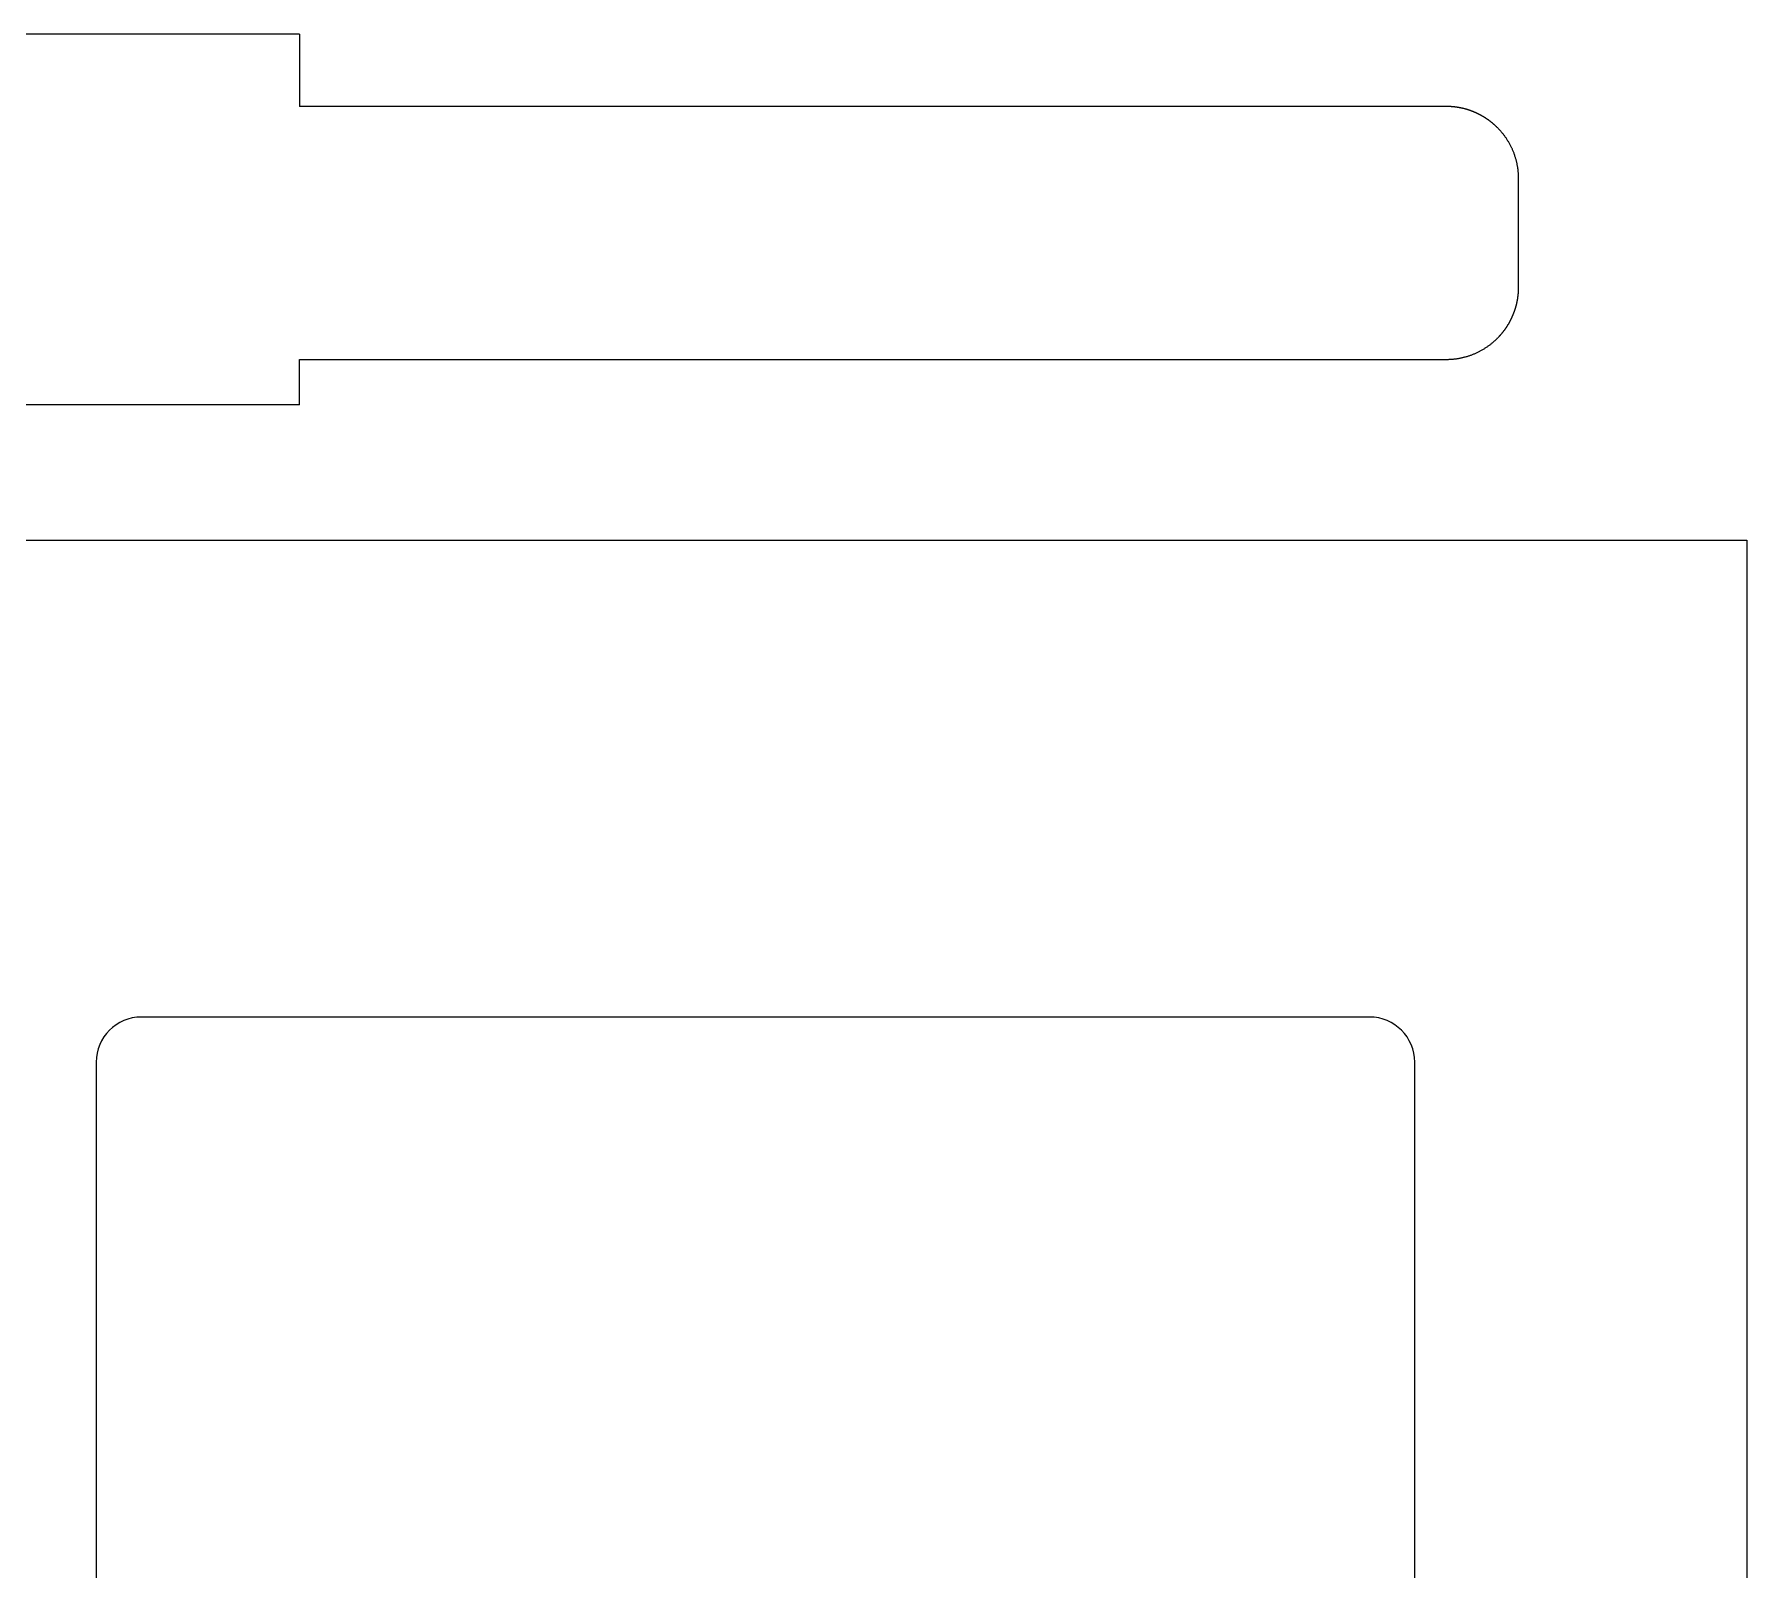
# Model space of a CAD drawing. Header units: millimetres. Extents: x -11 to 340, y -118 to 18.
# Drawn here: x 320.63 to 339.59, y 0.88 to 17.88 of the extents above; entities that cross this region are included whole.
import ezdxf

# ---------------------------------------------------------------- set-up
doc = ezdxf.new("R2010")
doc.units = ezdxf.units.MM
doc.header["$MEASUREMENT"] = 0
doc.layers.add('BLACK', color=7, linetype='CONTINUOUS')

msp = doc.modelspace()

# ---------------------------------------------------------------- linework, layer by layer
at = {"layer": 'BLACK', "linetype": 'Continuous'}
for p, q in [((323.5625, 17.882529), (293.5625, 17.882529)), ((323.5625, 17.882529), (323.5625, 17.082529)), ((336.2625, 17.082529), (323.5625, 17.082529)), ((336.263228, 17.082529), (336.2625, 17.082529)), ((336.267274, 17.082515), (336.263228, 17.082529)), ((336.271314, 17.082481), (336.267274, 17.082515)), ((336.275355, 17.082428), (336.271314, 17.082481)), ((336.279391, 17.082354), (336.275355, 17.082428)), ((336.283428, 17.082261), (336.279391, 17.082354)), ((336.287459, 17.082147), (336.283428, 17.082261)), ((336.29149, 17.082014), (336.287459, 17.082147)), ((336.295515, 17.08186), (336.29149, 17.082014)), ((336.299541, 17.081687), (336.295515, 17.08186)), ((336.303562, 17.081493), (336.299541, 17.081687)), ((336.307582, 17.08128), (336.303562, 17.081493)), ((336.311597, 17.081047), (336.307582, 17.08128)), ((336.315611, 17.080794), (336.311597, 17.081047)), ((336.31962, 17.080521), (336.315611, 17.080794)), ((336.323629, 17.080228), (336.31962, 17.080521)), ((336.327632, 17.079916), (336.323629, 17.080228)), ((336.331634, 17.079583), (336.327632, 17.079916)), ((336.335631, 17.079231), (336.331634, 17.079583)), ((336.339627, 17.078859), (336.335631, 17.079231)), ((336.343617, 17.078467), (336.339627, 17.078859)), ((336.347607, 17.078055), (336.343617, 17.078467)), ((336.35159, 17.077624), (336.347607, 17.078055)), ((336.355573, 17.077173), (336.35159, 17.077624)), ((336.35955, 17.076702), (336.355573, 17.077173)), ((336.363525, 17.076211), (336.35955, 17.076702)), ((336.367495, 17.075701), (336.363525, 17.076211)), ((336.371463, 17.07517), (336.367495, 17.075701)), ((336.375426, 17.074621), (336.371463, 17.07517)), ((336.379386, 17.074051), (336.375426, 17.074621)), ((336.383341, 17.073462), (336.379386, 17.074051)), ((336.387294, 17.072853), (336.383341, 17.073462)), ((336.391241, 17.072225), (336.387294, 17.072853)), ((336.395186, 17.071576), (336.391241, 17.072225)), ((336.399125, 17.070909), (336.395186, 17.071576)), ((336.403062, 17.070221), (336.399125, 17.070909)), ((336.406992, 17.069514), (336.403062, 17.070221)), ((336.41092, 17.068787), (336.406992, 17.069514)), ((336.414842, 17.068042), (336.41092, 17.068787)), ((336.418762, 17.067276), (336.414842, 17.068042)), ((336.422674, 17.066491), (336.418762, 17.067276)), ((336.426585, 17.065686), (336.422674, 17.066491)), ((336.430489, 17.064862), (336.426585, 17.065686)), ((336.43439, 17.064018), (336.430489, 17.064862)), ((336.438284, 17.063155), (336.43439, 17.064018)), ((336.442176, 17.062272), (336.438284, 17.063155)), ((336.446061, 17.06137), (336.442176, 17.062272)), ((336.449943, 17.060449), (336.446061, 17.06137)), ((336.453818, 17.059508), (336.449943, 17.060449)), ((336.45769, 17.058548), (336.453818, 17.059508)), ((336.461554, 17.057568), (336.45769, 17.058548)), ((336.465416, 17.056569), (336.461554, 17.057568)), ((336.46927, 17.055551), (336.465416, 17.056569)), ((336.473121, 17.054514), (336.46927, 17.055551)), ((336.476964, 17.053457), (336.473121, 17.054514)), ((336.480804, 17.052381), (336.476964, 17.053457)), ((336.484636, 17.051286), (336.480804, 17.052381)), ((336.488465, 17.050171), (336.484636, 17.051286)), ((336.492285, 17.049038), (336.488465, 17.050171)), ((336.496102, 17.047885), (336.492285, 17.049038)), ((336.499912, 17.046713), (336.496102, 17.047885)), ((336.503717, 17.045522), (336.499912, 17.046713)), ((336.507514, 17.044312), (336.503717, 17.045522)), ((336.511307, 17.043082), (336.507514, 17.044312)), ((336.515092, 17.041834), (336.511307, 17.043082)), ((336.518873, 17.040567), (336.515092, 17.041834)), ((336.522645, 17.039281), (336.518873, 17.040567)), ((336.526413, 17.037975), (336.522645, 17.039281)), ((336.530173, 17.036651), (336.526413, 17.037975)), ((336.533928, 17.035308), (336.530173, 17.036651)), ((336.537674, 17.033946), (336.533928, 17.035308)), ((336.541416, 17.032565), (336.537674, 17.033946)), ((336.545148, 17.031165), (336.541416, 17.032565)), ((336.548876, 17.029747), (336.545148, 17.031165)), ((336.552595, 17.02831), (336.548876, 17.029747)), ((336.556309, 17.026853), (336.552595, 17.02831)), ((336.560014, 17.025379), (336.556309, 17.026853)), ((336.563713, 17.023885), (336.560014, 17.025379)), ((336.567404, 17.022373), (336.563713, 17.023885)), ((336.571088, 17.020842), (336.567404, 17.022373)), ((336.574764, 17.019293), (336.571088, 17.020842)), ((336.578434, 17.017725), (336.574764, 17.019293)), ((336.582094, 17.016139), (336.578434, 17.017725)), ((336.585749, 17.014534), (336.582094, 17.016139)), ((336.589394, 17.012911), (336.585749, 17.014534)), ((336.593032, 17.011269), (336.589394, 17.012911)), ((336.596661, 17.009609), (336.593032, 17.011269)), ((336.600284, 17.007931), (336.596661, 17.009609)), ((336.603897, 17.006234), (336.600284, 17.007931)), ((336.607504, 17.004519), (336.603897, 17.006234)), ((336.6111, 17.002786), (336.607504, 17.004519)), ((336.61469, 17.001034), (336.6111, 17.002786)), ((336.61827, 16.999265), (336.61469, 17.001034)), ((336.621842, 16.997477), (336.61827, 16.999265)), ((336.625405, 16.995672), (336.621842, 16.997477)), ((336.62896, 16.993848), (336.625405, 16.995672)), ((336.632505, 16.992007), (336.62896, 16.993848)), ((336.636043, 16.990147), (336.632505, 16.992007)), ((336.63957, 16.98827), (336.636043, 16.990147)), ((336.64309, 16.986374), (336.63957, 16.98827)), ((336.646598, 16.984461), (336.64309, 16.986374)), ((336.6501, 16.98253), (336.646598, 16.984461)), ((336.65359, 16.980581), (336.6501, 16.98253)), ((336.657072, 16.978615), (336.65359, 16.980581)), ((336.660544, 16.976631), (336.657072, 16.978615)), ((336.664007, 16.974629), (336.660544, 16.976631)), ((336.667459, 16.972611), (336.664007, 16.974629)), ((336.670903, 16.970574), (336.667459, 16.972611)), ((336.674335, 16.968521), (336.670903, 16.970574)), ((336.677759, 16.966449), (336.674335, 16.968521)), ((336.681172, 16.964361), (336.677759, 16.966449)), ((336.684575, 16.962255), (336.681172, 16.964361)), ((336.687968, 16.960132), (336.684575, 16.962255)), ((336.691351, 16.957991), (336.687968, 16.960132)), ((336.694722, 16.955834), (336.691351, 16.957991)), ((336.698084, 16.95366), (336.694722, 16.955834)), ((336.701435, 16.951469), (336.698084, 16.95366)), ((336.704776, 16.94926), (336.701435, 16.951469)), ((336.708105, 16.947035), (336.704776, 16.94926)), ((336.711424, 16.944793), (336.708105, 16.947035)), ((336.714732, 16.942535), (336.711424, 16.944793)), ((336.718029, 16.940259), (336.714732, 16.942535)), ((336.721314, 16.937967), (336.718029, 16.940259)), ((336.724589, 16.935658), (336.721314, 16.937967)), ((336.727852, 16.933333), (336.724589, 16.935658)), ((336.731104, 16.930991), (336.727852, 16.933333)), ((336.734344, 16.928633), (336.731104, 16.930991)), ((336.737573, 16.926259), (336.734344, 16.928633)), ((336.74079, 16.923868), (336.737573, 16.926259)), ((336.743996, 16.921461), (336.74079, 16.923868)), ((336.747189, 16.919039), (336.743996, 16.921461)), ((336.750371, 16.916599), (336.747189, 16.919039)), ((336.753541, 16.914144), (336.750371, 16.916599)), ((336.756699, 16.911673), (336.753541, 16.914144)), ((336.759844, 16.909186), (336.756699, 16.911673)), ((336.762977, 16.906683), (336.759844, 16.909186)), ((336.766098, 16.904165), (336.762977, 16.906683)), ((336.769207, 16.901631), (336.766098, 16.904165)), ((336.772302, 16.899081), (336.769207, 16.901631)), ((336.775386, 16.896515), (336.772302, 16.899081)), ((336.778456, 16.893935), (336.775386, 16.896515)), ((336.781514, 16.891338), (336.778456, 16.893935)), ((336.784559, 16.888727), (336.781514, 16.891338)), ((336.787592, 16.8861), (336.784559, 16.888727)), ((336.79061, 16.883458), (336.787592, 16.8861)), ((336.793616, 16.880801), (336.79061, 16.883458)), ((336.796609, 16.878129), (336.793616, 16.880801)), ((336.799589, 16.875442), (336.796609, 16.878129)), ((336.802555, 16.87274), (336.799589, 16.875442)), ((336.805507, 16.870023), (336.802555, 16.87274)), ((336.808446, 16.867292), (336.805507, 16.870023)), ((336.811372, 16.864546), (336.808446, 16.867292)), ((336.814284, 16.861785), (336.811372, 16.864546)), ((336.817182, 16.85901), (336.814284, 16.861785)), ((336.820066, 16.85622), (336.817182, 16.85901)), ((336.822936, 16.853416), (336.820066, 16.85622)), ((336.825792, 16.850598), (336.822936, 16.853416)), ((336.831462, 16.844919), (336.825792, 16.850598)), ((336.837075, 16.839184), (336.831462, 16.844919)), ((336.842631, 16.833393), (336.837075, 16.839184)), ((336.848128, 16.827548), (336.842631, 16.833393)), ((336.853566, 16.821648), (336.848128, 16.827548)), ((336.858945, 16.815695), (336.853566, 16.821648)), ((336.864264, 16.809689), (336.858945, 16.815695)), ((336.869522, 16.803631), (336.864264, 16.809689)), ((336.874719, 16.797522), (336.869522, 16.803631)), ((336.879854, 16.791361), (336.874719, 16.797522)), ((336.884926, 16.785151), (336.879854, 16.791361)), ((336.889936, 16.778891), (336.884926, 16.785151)), ((336.894882, 16.772583), (336.889936, 16.778891)), ((336.899765, 16.766227), (336.894882, 16.772583)), ((336.904582, 16.759823), (336.899765, 16.766227)), ((336.909335, 16.753373), (336.904582, 16.759823)), ((336.914022, 16.746877), (336.909335, 16.753373)), ((336.918644, 16.740335), (336.914022, 16.746877)), ((336.923199, 16.73375), (336.918644, 16.740335)), ((336.927687, 16.72712), (336.923199, 16.73375)), ((336.932107, 16.720447), (336.927687, 16.72712)), ((336.93646, 16.713733), (336.932107, 16.720447)), ((336.940744, 16.706976), (336.93646, 16.713733)), ((336.94496, 16.700179), (336.940744, 16.706976)), ((336.949106, 16.693341), (336.94496, 16.700179)), ((336.953183, 16.686464), (336.949106, 16.693341)), ((336.95719, 16.679548), (336.953183, 16.686464)), ((336.961127, 16.672594), (336.95719, 16.679548)), ((336.964993, 16.665603), (336.961127, 16.672594)), ((336.968788, 16.658575), (336.964993, 16.665603)), ((336.972512, 16.651511), (336.968788, 16.658575)), ((336.976164, 16.644411), (336.972512, 16.651511)), ((336.979743, 16.637277), (336.976164, 16.644411)), ((336.983251, 16.63011), (336.979743, 16.637277)), ((336.986685, 16.622909), (336.983251, 16.63011)), ((336.990047, 16.615675), (336.986685, 16.622909)), ((336.993335, 16.60841), (336.990047, 16.615675)), ((336.99655, 16.601113), (336.993335, 16.60841)), ((336.999691, 16.593786), (336.99655, 16.601113)), ((337.002757, 16.586429), (336.999691, 16.593786)), ((337.00575, 16.579043), (337.002757, 16.586429)), ((337.008667, 16.571629), (337.00575, 16.579043)), ((337.01151, 16.564186), (337.008667, 16.571629)), ((337.014278, 16.556716), (337.01151, 16.564186)), ((337.01697, 16.54922), (337.014278, 16.556716)), ((337.019587, 16.541697), (337.01697, 16.54922)), ((337.022128, 16.534149), (337.019587, 16.541697)), ((337.024593, 16.526576), (337.022128, 16.534149)), ((337.026982, 16.51898), (337.024593, 16.526576)), ((337.029294, 16.511359), (337.026982, 16.51898)), ((337.03153, 16.503716), (337.029294, 16.511359)), ((337.033689, 16.49605), (337.03153, 16.503716)), ((337.035772, 16.488362), (337.033689, 16.49605)), ((337.037777, 16.480653), (337.035772, 16.488362)), ((337.039705, 16.472924), (337.037777, 16.480653)), ((337.041556, 16.465174), (337.039705, 16.472924)), ((337.043329, 16.457404), (337.041556, 16.465174)), ((337.045025, 16.449616), (337.043329, 16.457404)), ((337.046643, 16.441809), (337.045025, 16.449616)), ((337.048183, 16.433984), (337.046643, 16.441809)), ((337.049645, 16.426142), (337.048183, 16.433984)), ((337.051029, 16.418282), (337.049645, 16.426142)), ((337.052335, 16.410406), (337.051029, 16.418282)), ((337.053562, 16.402514), (337.052335, 16.410406)), ((337.054711, 16.394607), (337.053562, 16.402514)), ((337.055781, 16.386685), (337.054711, 16.394607)), ((337.056773, 16.378748), (337.055781, 16.386685)), ((337.057686, 16.370796), (337.056773, 16.378748)), ((337.05852, 16.362832), (337.057686, 16.370796)), ((337.059275, 16.354854), (337.05852, 16.362832)), ((337.059951, 16.346863), (337.059275, 16.354854)), ((337.060547, 16.33886), (337.059951, 16.346863)), ((337.061065, 16.330845), (337.060547, 16.33886)), ((337.061503, 16.322819), (337.061065, 16.330845)), ((337.061862, 16.314782), (337.061503, 16.322819)), ((337.062141, 16.306733), (337.061862, 16.314782)), ((337.06234, 16.298675), (337.062141, 16.306733)), ((337.06246, 16.290607), (337.06234, 16.298675)), ((337.0625, 16.282529), (337.06246, 16.290607)), ((337.0625, 15.082529), (337.0625, 16.282529)), ((337.055672, 14.977534), (337.056182, 14.981504)), ((337.056182, 14.981504), (337.056673, 14.985479)), ((337.056673, 14.985479), (337.057144, 14.989456)), ((337.057144, 14.989456), (337.057595, 14.993439)), ((337.057595, 14.993439), (337.058026, 14.997422)), ((337.058026, 14.997422), (337.058438, 15.001412)), ((337.058438, 15.001412), (337.05883, 15.005402)), ((337.05883, 15.005402), (337.059202, 15.009398)), ((337.059202, 15.009398), (337.059554, 15.013395)), ((337.059554, 15.013395), (337.059887, 15.017397)), ((337.059887, 15.017397), (337.060199, 15.0214)), ((337.060199, 15.0214), (337.060492, 15.025409)), ((337.060492, 15.025409), (337.060765, 15.029418)), ((337.060765, 15.029418), (337.061018, 15.033432)), ((337.061018, 15.033432), (337.061251, 15.037447)), ((337.061251, 15.037447), (337.061464, 15.041467)), ((337.061464, 15.041467), (337.061658, 15.045488)), ((337.061658, 15.045488), (337.061831, 15.049514)), ((337.061831, 15.049514), (337.061985, 15.053539)), ((337.061985, 15.053539), (337.062118, 15.05757)), ((337.062118, 15.05757), (337.062232, 15.061601)), ((337.062232, 15.061601), (337.062325, 15.065638)), ((337.062325, 15.065638), (337.062399, 15.069674)), ((337.062399, 15.069674), (337.062452, 15.073715)), ((337.062452, 15.073715), (337.062486, 15.077755)), ((337.062486, 15.077755), (337.0625, 15.081801)), ((337.0625, 15.081801), (337.0625, 15.082529)), ((337.006824, 14.78872), (337.008281, 14.792434)), ((337.008281, 14.792434), (337.009718, 14.796153)), ((337.009718, 14.796153), (337.011136, 14.799881)), ((337.011136, 14.799881), (337.012536, 14.803613)), ((337.012536, 14.803613), (337.013917, 14.807355)), ((337.013917, 14.807355), (337.015279, 14.811101)), ((337.015279, 14.811101), (337.016622, 14.814856)), ((337.016622, 14.814856), (337.017946, 14.818616)), ((337.017946, 14.818616), (337.019252, 14.822384)), ((337.019252, 14.822384), (337.020538, 14.826156)), ((337.020538, 14.826156), (337.021805, 14.829937)), ((337.021805, 14.829937), (337.023053, 14.833722)), ((337.023053, 14.833722), (337.024283, 14.837515)), ((337.024283, 14.837515), (337.025493, 14.841312)), ((337.025493, 14.841312), (337.026684, 14.845117)), ((337.026684, 14.845117), (337.027856, 14.848927)), ((337.027856, 14.848927), (337.029009, 14.852744)), ((337.029009, 14.852744), (337.030142, 14.856564)), ((337.030142, 14.856564), (337.031257, 14.860393)), ((337.031257, 14.860393), (337.032352, 14.864225)), ((337.032352, 14.864225), (337.033428, 14.868065)), ((337.033428, 14.868065), (337.034485, 14.871908)), ((337.034485, 14.871908), (337.035522, 14.875759)), ((337.035522, 14.875759), (337.03654, 14.879613)), ((337.03654, 14.879613), (337.037539, 14.883475)), ((337.037539, 14.883475), (337.038519, 14.887339)), ((337.038519, 14.887339), (337.039479, 14.891211)), ((337.039479, 14.891211), (337.04042, 14.895086)), ((337.04042, 14.895086), (337.041341, 14.898968)), ((337.041341, 14.898968), (337.042243, 14.902853)), ((337.042243, 14.902853), (337.043126, 14.906745)), ((337.043126, 14.906745), (337.043989, 14.910639)), ((337.043989, 14.910639), (337.044833, 14.91454)), ((337.044833, 14.91454), (337.045657, 14.918444)), ((337.045657, 14.918444), (337.046462, 14.922355)), ((337.046462, 14.922355), (337.047247, 14.926267)), ((337.047247, 14.926267), (337.048013, 14.930187)), ((337.048013, 14.930187), (337.048758, 14.934109)), ((337.048758, 14.934109), (337.049485, 14.938037)), ((337.049485, 14.938037), (337.050192, 14.941967)), ((337.050192, 14.941967), (337.05088, 14.945904)), ((337.05088, 14.945904), (337.051547, 14.949843)), ((337.051547, 14.949843), (337.052196, 14.953788)), ((337.052196, 14.953788), (337.052824, 14.957735)), ((337.052824, 14.957735), (337.053433, 14.961688)), ((337.053433, 14.961688), (337.054022, 14.965643)), ((337.054022, 14.965643), (337.054592, 14.969603)), ((337.054592, 14.969603), (337.055141, 14.973566)), ((337.055141, 14.973566), (337.055672, 14.977534)), ((336.89901, 14.59784), (336.901432, 14.601033)), ((336.901432, 14.601033), (336.903839, 14.604239)), ((336.903839, 14.604239), (336.90623, 14.607456)), ((336.90623, 14.607456), (336.908604, 14.610685)), ((336.908604, 14.610685), (336.910962, 14.613925)), ((336.910962, 14.613925), (336.913304, 14.617177)), ((336.913304, 14.617177), (336.915629, 14.62044)), ((336.915629, 14.62044), (336.917938, 14.623715)), ((336.917938, 14.623715), (336.92023, 14.627)), ((336.92023, 14.627), (336.922506, 14.630297)), ((336.922506, 14.630297), (336.924764, 14.633605)), ((336.924764, 14.633605), (336.927006, 14.636924)), ((336.927006, 14.636924), (336.929231, 14.640253)), ((336.929231, 14.640253), (336.93144, 14.643594)), ((336.93144, 14.643594), (336.933631, 14.646945)), ((336.933631, 14.646945), (336.935805, 14.650307)), ((336.935805, 14.650307), (336.937962, 14.653678)), ((336.937962, 14.653678), (336.940103, 14.657061)), ((336.940103, 14.657061), (336.942226, 14.660454)), ((336.942226, 14.660454), (336.944332, 14.663857)), ((336.944332, 14.663857), (336.94642, 14.66727)), ((336.94642, 14.66727), (336.948492, 14.670694)), ((336.948492, 14.670694), (336.950545, 14.674126)), ((336.950545, 14.674126), (336.952582, 14.67757)), ((336.952582, 14.67757), (336.9546, 14.681022)), ((336.9546, 14.681022), (336.956602, 14.684485)), ((336.956602, 14.684485), (336.958586, 14.687957)), ((336.958586, 14.687957), (336.960552, 14.691439)), ((336.960552, 14.691439), (336.962501, 14.694929)), ((336.962501, 14.694929), (336.964432, 14.698431)), ((336.964432, 14.698431), (336.966345, 14.701939)), ((336.966345, 14.701939), (336.968241, 14.705459)), ((336.968241, 14.705459), (336.970118, 14.708986)), ((336.970118, 14.708986), (336.971978, 14.712524)), ((336.971978, 14.712524), (336.973819, 14.716069)), ((336.973819, 14.716069), (336.975643, 14.719624)), ((336.975643, 14.719624), (336.977448, 14.723187)), ((336.977448, 14.723187), (336.979236, 14.726759)), ((336.979236, 14.726759), (336.981005, 14.730339)), ((336.981005, 14.730339), (336.982757, 14.733929)), ((336.982757, 14.733929), (336.98449, 14.737525)), ((336.98449, 14.737525), (336.986205, 14.741132)), ((336.986205, 14.741132), (336.987902, 14.744745)), ((336.987902, 14.744745), (336.98958, 14.748368)), ((336.98958, 14.748368), (336.99124, 14.751997)), ((336.99124, 14.751997), (336.992882, 14.755635)), ((336.992882, 14.755635), (336.994505, 14.75928)), ((336.994505, 14.75928), (336.99611, 14.762935)), ((336.99611, 14.762935), (336.997696, 14.766595)), ((336.997696, 14.766595), (336.999264, 14.770265)), ((336.999264, 14.770265), (337.000813, 14.773941)), ((337.000813, 14.773941), (337.002344, 14.777625)), ((337.002344, 14.777625), (337.003856, 14.781316)), ((337.003856, 14.781316), (337.00535, 14.785015)), ((337.00535, 14.785015), (337.006824, 14.78872)), ((336.693704, 14.408569), (336.700418, 14.412922)), ((336.700418, 14.412922), (336.707091, 14.417342)), ((336.707091, 14.417342), (336.713721, 14.42183)), ((336.713721, 14.42183), (336.720306, 14.426385)), ((336.720306, 14.426385), (336.726848, 14.431007)), ((336.726848, 14.431007), (336.733344, 14.435694)), ((336.733344, 14.435694), (336.739794, 14.440447)), ((336.739794, 14.440447), (336.746198, 14.445264)), ((336.746198, 14.445264), (336.752554, 14.450147)), ((336.752554, 14.450147), (336.758862, 14.455093)), ((336.758862, 14.455093), (336.765122, 14.460103)), ((336.765122, 14.460103), (336.771332, 14.465175)), ((336.771332, 14.465175), (336.777493, 14.47031)), ((336.777493, 14.47031), (336.783602, 14.475507)), ((336.783602, 14.475507), (336.78966, 14.480765)), ((336.78966, 14.480765), (336.795666, 14.486084)), ((336.795666, 14.486084), (336.801619, 14.491463)), ((336.801619, 14.491463), (336.807519, 14.496901)), ((336.807519, 14.496901), (336.813364, 14.502398)), ((336.813364, 14.502398), (336.819155, 14.507954)), ((336.819155, 14.507954), (336.82489, 14.513567)), ((336.82489, 14.513567), (336.830569, 14.519237)), ((336.830569, 14.519237), (336.833387, 14.522093)), ((336.833387, 14.522093), (336.836191, 14.524963)), ((336.836191, 14.524963), (336.838981, 14.527847)), ((336.838981, 14.527847), (336.841756, 14.530745)), ((336.841756, 14.530745), (336.844517, 14.533657)), ((336.844517, 14.533657), (336.847263, 14.536583)), ((336.847263, 14.536583), (336.849994, 14.539522)), ((336.849994, 14.539522), (336.852711, 14.542474)), ((336.852711, 14.542474), (336.855413, 14.54544)), ((336.855413, 14.54544), (336.8581, 14.54842)), ((336.8581, 14.54842), (336.860772, 14.551413)), ((336.860772, 14.551413), (336.863429, 14.554419)), ((336.863429, 14.554419), (336.866071, 14.557437)), ((336.866071, 14.557437), (336.868698, 14.56047)), ((336.868698, 14.56047), (336.871309, 14.563515)), ((336.871309, 14.563515), (336.873906, 14.566573)), ((336.873906, 14.566573), (336.876486, 14.569643)), ((336.876486, 14.569643), (336.879052, 14.572727)), ((336.879052, 14.572727), (336.881602, 14.575822)), ((336.881602, 14.575822), (336.884136, 14.578931)), ((336.884136, 14.578931), (336.886654, 14.582052)), ((336.886654, 14.582052), (336.889157, 14.585185)), ((336.889157, 14.585185), (336.891644, 14.58833)), ((336.891644, 14.58833), (336.894115, 14.591488)), ((336.894115, 14.591488), (336.89657, 14.594658)), ((336.89657, 14.594658), (336.89901, 14.59784)), ((323.5625, 14.282529), (336.2625, 14.282529)), ((323.5625, 13.78), (323.5625, 14.282529)), ((336.2625, 14.282529), (336.270578, 14.282569)), ((336.270578, 14.282569), (336.278646, 14.282689)), ((336.278646, 14.282689), (336.286704, 14.282888)), ((336.286704, 14.282888), (336.294753, 14.283167)), ((336.294753, 14.283167), (336.30279, 14.283526)), ((336.30279, 14.283526), (336.310816, 14.283964)), ((336.310816, 14.283964), (336.318831, 14.284482)), ((336.318831, 14.284482), (336.326834, 14.285078)), ((336.326834, 14.285078), (336.334825, 14.285754)), ((336.334825, 14.285754), (336.342803, 14.286509)), ((336.342803, 14.286509), (336.350767, 14.287343)), ((336.350767, 14.287343), (336.358719, 14.288256)), ((336.358719, 14.288256), (336.366656, 14.289248)), ((336.366656, 14.289248), (336.374578, 14.290318)), ((336.374578, 14.290318), (336.382485, 14.291467)), ((336.382485, 14.291467), (336.390377, 14.292694)), ((336.390377, 14.292694), (336.398253, 14.294)), ((336.398253, 14.294), (336.406113, 14.295384)), ((336.406113, 14.295384), (336.413955, 14.296846)), ((336.413955, 14.296846), (336.42178, 14.298386)), ((336.42178, 14.298386), (336.429587, 14.300004)), ((336.429587, 14.300004), (336.437375, 14.3017)), ((336.437375, 14.3017), (336.445145, 14.303473)), ((336.445145, 14.303473), (336.452895, 14.305324)), ((336.452895, 14.305324), (336.460624, 14.307252)), ((336.460624, 14.307252), (336.468333, 14.309257)), ((336.468333, 14.309257), (336.476021, 14.31134)), ((336.476021, 14.31134), (336.483687, 14.313499)), ((336.483687, 14.313499), (336.49133, 14.315735)), ((336.49133, 14.315735), (336.498951, 14.318047)), ((336.498951, 14.318047), (336.506547, 14.320436)), ((336.506547, 14.320436), (336.51412, 14.322901)), ((336.51412, 14.322901), (336.521668, 14.325442)), ((336.521668, 14.325442), (336.529191, 14.328059)), ((336.529191, 14.328059), (336.536687, 14.330751)), ((336.536687, 14.330751), (336.544157, 14.333519)), ((336.544157, 14.333519), (336.5516, 14.336362)), ((336.5516, 14.336362), (336.559014, 14.339279)), ((336.559014, 14.339279), (336.5664, 14.342272)), ((336.5664, 14.342272), (336.573757, 14.345338)), ((336.573757, 14.345338), (336.581084, 14.348479)), ((336.581084, 14.348479), (336.588381, 14.351694)), ((336.588381, 14.351694), (336.595646, 14.354982)), ((336.595646, 14.354982), (336.60288, 14.358344)), ((336.60288, 14.358344), (336.610081, 14.361778)), ((336.610081, 14.361778), (336.617248, 14.365286)), ((336.617248, 14.365286), (336.624382, 14.368865)), ((336.624382, 14.368865), (336.631482, 14.372517)), ((336.631482, 14.372517), (336.638546, 14.376241)), ((336.638546, 14.376241), (336.645574, 14.380036)), ((336.645574, 14.380036), (336.652565, 14.383902)), ((336.652565, 14.383902), (336.659519, 14.387839)), ((336.659519, 14.387839), (336.666435, 14.391846)), ((336.666435, 14.391846), (336.673312, 14.395923)), ((336.673312, 14.395923), (336.68015, 14.400069)), ((336.68015, 14.400069), (336.686947, 14.404285)), ((336.686947, 14.404285), (336.693704, 14.408569)), ((323.5625, 13.78), (316.8125, 13.78)), ((316.8125, 12.28), (339.58862, 12.28)), ((339.58862, 12.28), (339.58862, -41.535)), ((335.4125, 7), (321.8125, 7)), ((321.3125, 6.5), (321.3125, -6.5)), ((335.9125, -6.5), (335.9125, 6.5))]:
    msp.add_line(p, q, dxfattribs=at)
at = {"layer": 'BLACK'}
for centre, start, end in [((321.8125, 6.5), 90, 180), ((335.4125, 6.5), 0, 90)]:
    msp.add_arc(centre, 0.5, start, end, dxfattribs=at)

doc.saveas('drawing.dxf')
